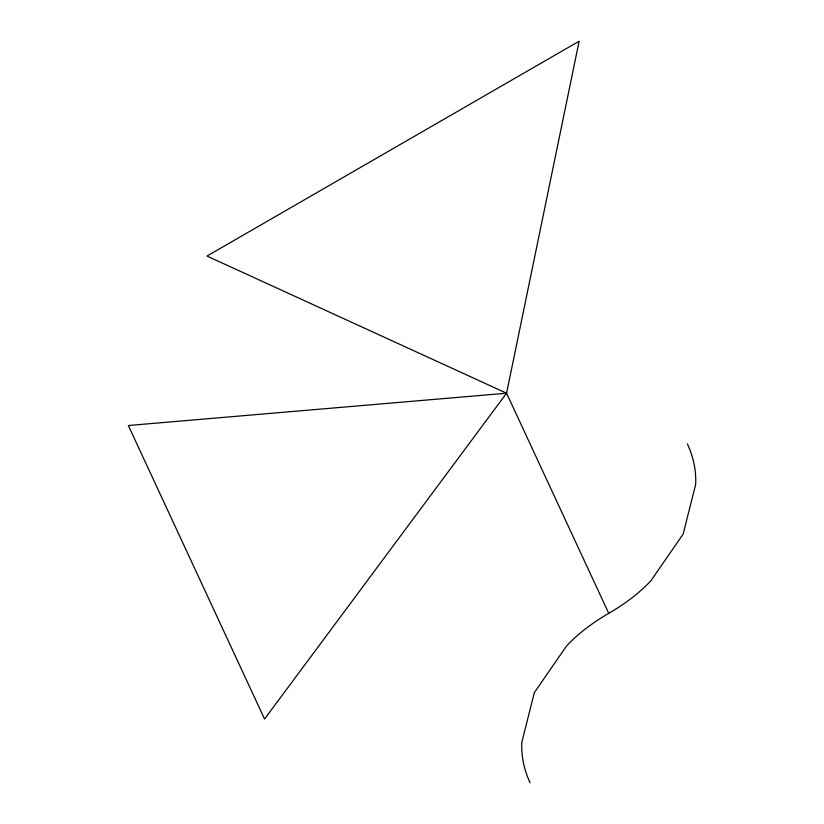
<?xml version="1.0" encoding="UTF-8"?>
<svg xmlns="http://www.w3.org/2000/svg" width="824" height="824" viewBox="0 0 824 824"><rect width="100%" height="100%" fill="white"/><g stroke="black" fill="none" stroke-linecap="round" stroke-linejoin="round"><path stroke-width="1.24" d="M506.575 393.213L128.338 425.514L264.556 719.022L506.575 393.213L579.138 41.2L206.989 256.058L506.575 393.213L608.74 613.344A245.531 141.759 0 0 0 566.479 646.047L534.323 692.644L521.819 742.28A245.531 141.759 0 0 0 530.09 782.8M608.74 613.344A245.531 141.759 0 0 0 651.001 580.642L683.158 534.045L695.662 484.419A245.531 141.759 0 0 0 687.381 443.889"/></g></svg>
